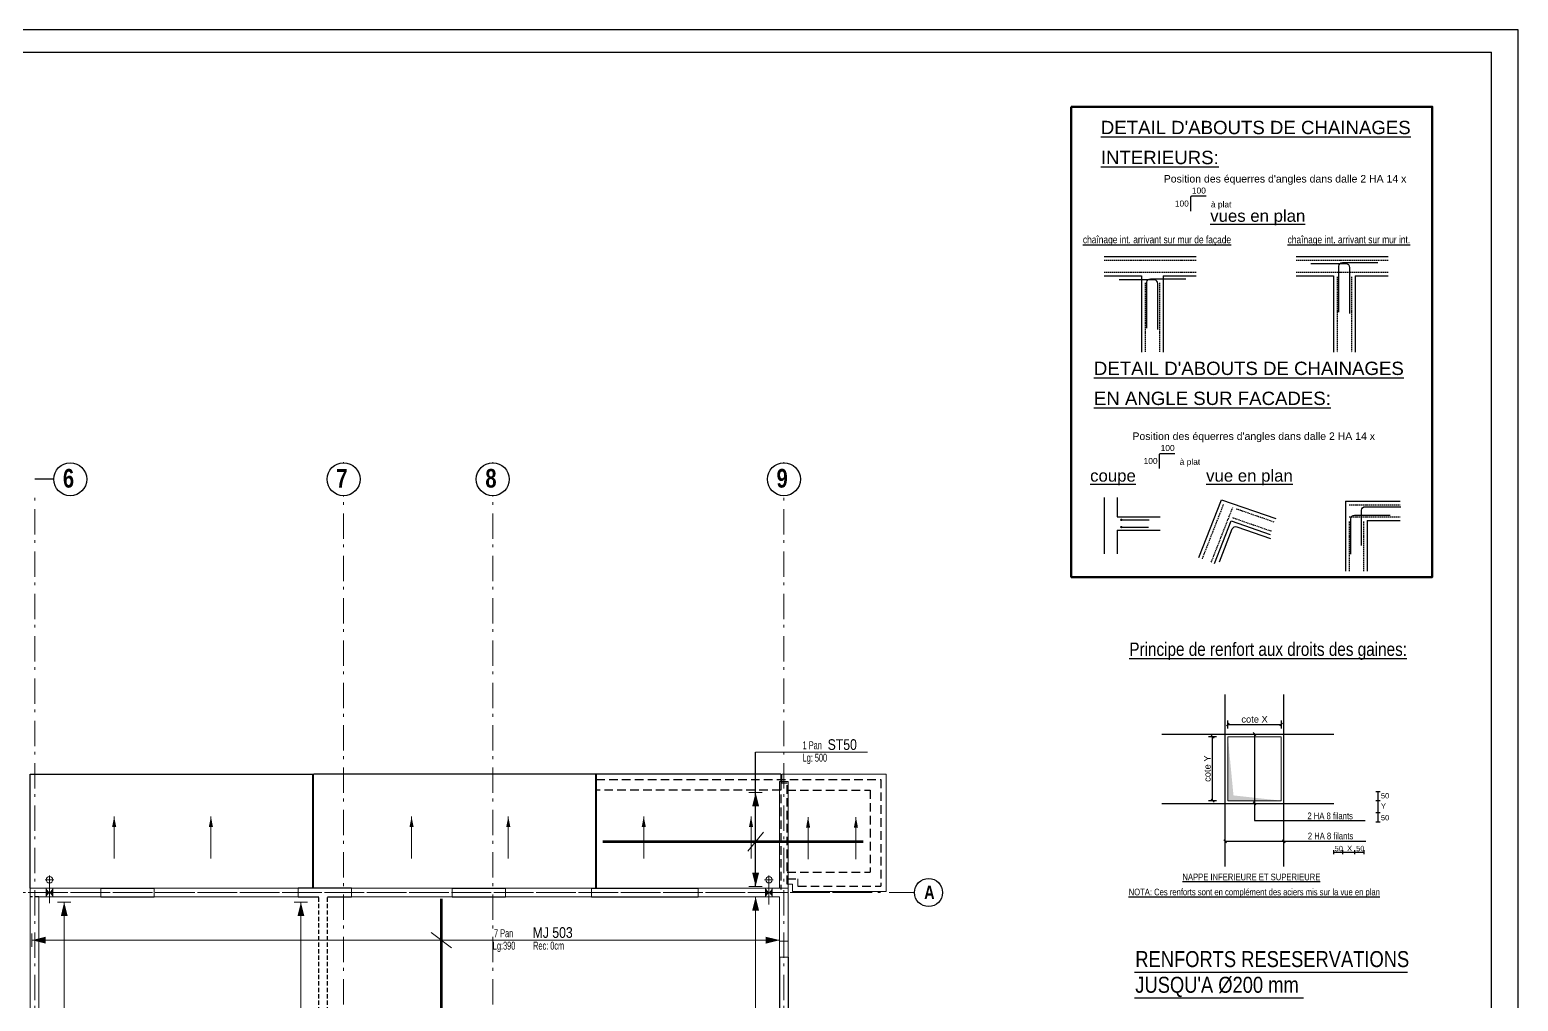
# Model space of a CAD drawing. Header units: centimetres. Extents: x 24964 to 31264, y 7749 to 11949.
# Drawn here: x 28473 to 31264, y 10128 to 11949 of the extents above; entities that cross this region are included whole.
import ezdxf
from ezdxf.enums import TextEntityAlignment as Align

# ---------------------------------------------------------------- set-up
doc = ezdxf.new("R2010")
doc.units = ezdxf.units.CM
doc.header["$LTSCALE"] = 12.7
doc.header["$PDMODE"] = 1
doc.header["$PDSIZE"] = -2
for name, pattern in [('CACHE', [9.525, 6.35, -3.175]), ('CACHEX2', [19.05, 12.7, -6.35]), ('Style de ligne -6', [2.08328, 1.25, -0.41656, 0.13886, -0.27786]), ('TIRETPTX2', [50.8, 25.4, -12.7, 0, -12.7])]:
    doc.linetypes.add(name, pattern=pattern)
doc.layers.get('0').update_dxf_attribs({"lineweight": 5})
for name, color, linetype in [('01_arm', 50, 'Continuous'), ('01_ARM_INF', 2, 'Continuous'), ('01_ARMA_INF', 50, 'Continuous'), ('01_cote_gen', 4, 'Continuous'), ('01_linteaux', 2, 'Continuous'), ('01_murs_sup', 2, 'CACHEX2'), ('01_texte', 230, 'Continuous')]:
    doc.layers.add(name, color=color, linetype=linetype)
for name, color, linetype, lineweight in [('01_coupés', 2, 'Continuous', 50), ('01_hachures', 10, 'Continuous', 5), ('01_murs_coup', 5, 'Continuous', 60), ('01_résv', 32, 'Continuous', 9), ('B Général', 7, 'Continuous', 5)]:
    doc.layers.add(name, color=color, linetype=linetype, lineweight=lineweight)
doc.styles.add('impact', font='impact.ttf')
doc.styles.add('MATTE_TXT', font='arial.ttf')
doc.styles.add('michel-cote', font='ARIALN.TTF')
doc.styles.add('PATIO', font='ARIALN.TTF')
doc.styles.add('stylemattecart', font='ARIALN.TTF')
doc.dimstyles.new('cot50-oblique', dxfattribs={"dimtxt": 12.5, "dimasz": 1, "dimexe": 7.5, "dimexo": 5, "dimgap": 3.5, "dimtad": 1, "dimdec": 1, "dimrnd": 0.5, "dimtxsty": 'MATTE_TXT', "dimblk": 'cote-bar-oblique', "dimcen": 2.5, "dimse1": 1, "dimse2": 1, "dimclrd": 6, "dimclre": 9, "dimclrt": 256, "dimazin": 0, "dimtfac": 1, "dimtdec": 1, "dimtix": 1, "dimtmove": 2, "dimatfit": 3, "dimldrblk": 'NONE', "dimfxl": 1, "dimarcsym": 0})

# ---------------------------------------------------------------- blocks, each defined once
blk = doc.blocks.new('cote-bar-oblique')
at = {"color": 40, "linetype": 'Continuous'}
blk.add_line((-2.7, -2.7), (2.7, 2.7), dxfattribs=at)
at = {"linetype": 'Continuous'}
blk.add_line((0, 7.5), (0, -7.5), dxfattribs=at)
blk = doc.blocks.new('*D3014')
at = {"layer": '01_ARM_INF', "color": 6, "lineweight": -2, "transparency": 16777216}
blk.add_line((30691.3, 10505.1), (30691.3, 10623.1), dxfattribs=at)
at = {"layer": 'Defpoints', "color": 0, "transparency": 16777216}
for p in [(30691.3, 10624.1), (30719.9, 10624.1), (30719.9, 10504.1)]:
    blk.add_point(p, dxfattribs=at)
at = {"layer": '01_ARM_INF', "color": 6, "lineweight": -2, "transparency": 16777216}
for p, rotation in [((30691.3, 10624.1), 90), ((30691.3, 10504.1), 270)]:
    blk.add_blockref('cote-bar-oblique', p, dxfattribs=dict(at, rotation=rotation))
at = {"layer": '01_ARM_INF', "transparency": 16777216, "insert": (30681.4, 10564.1), "char_height": 12.5, "attachment_point": 5, "rotation": 90, "style": 'MATTE_TXT'}
blk.add_mtext('cote Y', dxfattribs=at)
blk = doc.blocks.new('_None')
blk = doc.blocks.new('*D3015')
at = {"layer": '01_ARM_INF', "color": 6, "lineweight": -2, "transparency": 16777216}
blk.add_line((30720.9, 10646.8), (30818.9, 10646.8), dxfattribs=at)
at = {"layer": 'Defpoints', "color": 0, "transparency": 16777216}
for p in [(30819.9, 10646.8), (30719.9, 10624.1), (30819.9, 10624.1)]:
    blk.add_point(p, dxfattribs=at)
at = {"layer": '01_ARM_INF', "color": 6, "lineweight": -2, "transparency": 16777216, "rotation": 180}
blk.add_blockref('cote-bar-oblique', (30719.9, 10646.8), dxfattribs=at)
at = {"layer": '01_ARM_INF', "color": 6, "lineweight": -2, "transparency": 16777216}
blk.add_blockref('cote-bar-oblique', (30819.9, 10646.8), dxfattribs=at)
at = {"layer": '01_ARM_INF', "transparency": 16777216, "insert": (30769.9, 10656.6), "char_height": 12.5, "attachment_point": 5, "style": 'MATTE_TXT'}
blk.add_mtext('cote X', dxfattribs=at)

msp = doc.modelspace()

# ---------------------------------------------------------------- linework, layer by layer
at = {"layer": '01_arm', "linetype": 'CACHE', "ltscale": 4}
for p, q in [((30714.86, 10380.74, -0.05), (30714.86, 10747.4, -0.05)), ((30824.86, 10380.74, -0.05), (30824.86, 10747.4, -0.05)), ((30596.28, 10629.07, -0.05), (30943.45, 10629.07, -0.05)), ((30596.28, 10499.07, -0.05), (30943.45, 10499.07, -0.05))]:
    msp.add_line(p, q, dxfattribs=at)
at = {"layer": '01_arm', "elevation": -0.05}
for points in [[(30948.35, 11417.68), (30948.35, 11503.87, 0.4026423), (30941.87, 11510.61), (30875.6, 11510.61)], [(30928.01, 11420.01), (30928.01, 11506.19, -0.4026423), (30934.5, 11512.94), (31000.77, 11512.94)], [(30588.53, 11387.39), (30588.53, 11473.57, 0.4026423), (30582.05, 11480.32), (30515.77, 11480.32)], [(30568.19, 11389.71), (30568.19, 11475.9, -0.4026423), (30574.67, 11482.65), (30640.95, 11482.65)], [(30970.51, 10982.51), (30970.51, 11048.75, -0.4026423), (30977.25, 11055.23), (31044.28, 11055.23)], [(30950.45, 10966.48), (30950.45, 11032.71, -0.4026423), (30957.19, 11039.19), (31024.22, 11039.19)], [(30704.03, 10951.86), (30728.21, 11013.58, -0.4026423), (30736.7, 11017.49), (30800.03, 10995.54)]]:
    msp.add_lwpolyline(points, format="xyb", dxfattribs=at)
at = {"layer": '01_ARMA_INF', "linetype": 'CACHE', "lineweight": 0, "ltscale": 0.3, "const_width": 5, "flags": 128}
for points in [[(29547.64, 10427.27), (30036.22, 10427.27)], [(29245.26, 10320.37), (29245.26, 9960.37)]]:
    msp.add_lwpolyline(points, dxfattribs=at)
at = {"layer": '01_cote_gen'}
for p, q in [((31264.29, 11949.38), (24964.29, 11949.38)), ((31264.29, 9202.6), (31264.29, 11949.38))]:
    msp.add_line(p, q, dxfattribs=at)
at = {"layer": '01_coupés', "elevation": -0.05}
msp.add_lwpolyline([(30426.33, 11805.02), (31102.95, 11805.02), (31102.95, 10923.38), (30426.33, 10923.38)], close=True, dxfattribs=at)
at = {"layer": '01_hachures'}
msp.add_solid([(30819.86, 10504.07, -0.05), (30719.86, 10504.07, -0.05), (30730.39, 10513.98, -0.05), (30719.86, 10624.07, -0.05)], dxfattribs=at)
at = {"layer": '01_linteaux'}
for p, q in [((28474.46, 10339.89), (28474.46, 10553.89)), ((28474.46, 10553.89), (29004.46, 10553.89)), ((29004.46, 10339.84), (29004.46, 10553.89)), ((29004.46, 10339.84), (29004.46, 10553.89)), ((29005.46, 10339.84), (29005.46, 10553.89)), ((29005.46, 10339.84), (29005.46, 10553.89)), ((29881.46, 10553.81), (29005.46, 10553.89)), ((29534.46, 10553.84), (29534.46, 10339.84)), ((29535.46, 10553.84), (29535.46, 10339.84)), ((28606.46, 10339.91), (28706.46, 10339.91)), ((29076.46, 10339.91), (28976.46, 10339.91)), ((29265.46, 10339.89), (29365.46, 10339.89)), ((29526.46, 10339.84), (29726.46, 10339.84)), ((28606.46, 10323.91), (28706.46, 10323.91)), ((28976.46, 10323.91), (29015.46, 10323.91)), ((29031.46, 10323.91), (29076.46, 10323.91)), ((29265.46, 10323.89), (29365.46, 10323.89)), ((29526.46, 10323.84), (29726.46, 10323.84)), ((29879.46, 10210.81), (29879.46, 10110.81)), ((29895.46, 10210.81), (29895.46, 10110.81))]:
    msp.add_line(p, q, dxfattribs=at)
at = {"layer": '01_linteaux', "lineweight": 0}
for p, q in [((29881.46, 10539.81), (29881.46, 10553.81)), ((29883.46, 10553.81), (30079.46, 10553.81)), ((29883.46, 10537.81), (29883.46, 10553.81)), ((30079.46, 10553.81), (30079.46, 10333.81)), ((29879.46, 10339.81), (29879.46, 10539.81)), ((29879.46, 10539.81), (29895.46, 10539.81)), ((29879.46, 10339.81), (29879.46, 10539.81)), ((29895.46, 10339.81), (29895.46, 10539.81)), ((29895.46, 10347.81), (29895.46, 10539.81)), ((28502.3, 10355.84), (28518.61, 10355.84)), ((29851.31, 10355.81), (29867.62, 10355.81)), ((29859.46, 10363.97), (29859.46, 10309.48)), ((29913.46, 10357.81), (29913.46, 10343.81)), ((29893.46, 10347.81), (29903.46, 10347.81)), ((29903.46, 10347.81), (29903.46, 10333.81)), ((29903.46, 10333.81), (30079.46, 10333.81))]:
    msp.add_line(p, q, dxfattribs=at)
at = {"layer": '01_linteaux', "linetype": 'TIRETPTX2', "ltscale": 0.01}
msp.add_line((28474.46, 10539.84), (28474.46, 10547.84), dxfattribs=at)
at = {"layer": '01_linteaux', "color": 230, "lineweight": 0}
for p, q in [((28631.72, 10474.41), (28631.72, 10395.55)), ((28813.12, 10474.41), (28813.12, 10395.55)), ((29189.31, 10474.41), (29189.31, 10395.55)), ((29370.7, 10474.41), (29370.7, 10395.55)), ((29624.65, 10474.41), (29624.65, 10395.55)), ((29825.83, 10474.41), (29825.83, 10395.55)), ((29932.79, 10473.31), (29932.79, 10394.45)), ((30022.47, 10473.31), (30022.47, 10394.45))]:
    msp.add_line(p, q, dxfattribs=at)
at = {"layer": '01_linteaux', "lineweight": 0}
for centre in [(28510.46, 10355.84), (29859.46, 10355.81)]:
    msp.add_circle(centre, 6, dxfattribs=at)
at = {"layer": '01_linteaux', "color": 230, "lineweight": 0}
for points in [[(28631.72, 10474.41), (28627.82, 10454.51), (28631.72, 10454.51)], [(28631.72, 10474.41), (28635.62, 10454.51), (28631.72, 10454.51)], [(28813.12, 10474.41), (28809.22, 10454.51), (28813.12, 10454.51)], [(28813.12, 10474.41), (28817.01, 10454.51), (28813.12, 10454.51)], [(29189.31, 10474.41), (29185.41, 10454.51), (29189.31, 10454.51)], [(29189.31, 10474.41), (29193.21, 10454.51), (29189.31, 10454.51)], [(29370.7, 10474.41), (29366.8, 10454.51), (29370.7, 10454.51)], [(29370.7, 10474.41), (29374.6, 10454.51), (29370.7, 10454.51)], [(29624.65, 10474.41), (29620.75, 10454.51), (29624.65, 10454.51)], [(29624.65, 10474.41), (29628.55, 10454.51), (29624.65, 10454.51)], [(29825.83, 10474.41), (29821.93, 10454.51), (29825.83, 10454.51)], [(29825.83, 10474.41), (29829.73, 10454.51), (29825.83, 10454.51)], [(29932.79, 10473.31), (29928.89, 10453.41), (29932.79, 10453.41)], [(29932.79, 10473.31), (29936.69, 10453.41), (29932.79, 10453.41)], [(30022.47, 10473.31), (30018.57, 10453.41), (30022.47, 10453.41)], [(30022.47, 10473.31), (30026.37, 10453.41), (30022.47, 10453.41)]]:
    msp.add_solid(points, dxfattribs=at)
at = {"layer": '01_murs_coup', "linetype": 'Continuous', "lineweight": 18}
for p, q in [((28606.46, 10339.91), (28474.46, 10339.89)), ((28474.46, 10339.89), (28474.46, 9712.89)), ((28606.46, 10339.91), (28606.46, 10323.91)), ((28976.46, 10339.91), (28706.46, 10339.91)), ((28706.46, 10339.91), (28706.46, 10323.91)), ((28976.46, 10339.91), (28976.46, 10323.91)), ((29265.46, 10339.89), (29076.46, 10339.91)), ((29076.46, 10339.91), (29076.46, 10323.91)), ((29265.46, 10339.89), (29265.46, 10323.89)), ((29526.46, 10339.84), (29365.46, 10339.89)), ((29365.46, 10339.89), (29365.46, 10323.89)), ((29526.46, 10339.84), (29526.46, 10323.84)), ((29895.46, 10339.81), (29726.46, 10339.84)), ((29726.46, 10339.84), (29726.46, 10323.84)), ((29895.46, 10210.81), (29895.46, 10339.81)), ((28606.46, 10323.91), (28490.46, 10323.89)), ((28490.46, 10323.89), (28490.46, 9730.89)), ((28706.46, 10323.91), (28976.46, 10323.91)), ((29265.46, 10323.89), (29076.46, 10323.91)), ((29526.46, 10323.84), (29365.46, 10323.89)), ((29879.46, 10323.81), (29726.46, 10323.84)), ((29879.46, 10210.81), (29879.46, 10323.81)), ((29895.46, 10240.95), (29879.46, 10240.95)), ((29895.46, 10210.81), (29879.46, 10210.81))]:
    msp.add_line(p, q, dxfattribs=at)
at = {"layer": '01_murs_sup', "ltscale": 0.1}
for p, q in [((29881.46, 10523.81), (29534.46, 10523.81)), ((29535.46, 10543.81), (30069.46, 10543.81)), ((29881.46, 10539.81), (29881.46, 10337.81)), ((29893.46, 10347.81), (29893.46, 10537.81)), ((29893.46, 10523.81), (30049.46, 10523.81)), ((30049.46, 10523.81), (30049.46, 10369.81)), ((30069.46, 10543.81), (30069.46, 10343.81)), ((29893.46, 10369.81), (30049.46, 10369.81)), ((29893.46, 10357.81), (29913.46, 10357.81)), ((29913.46, 10343.81), (30069.46, 10343.81))]:
    msp.add_line(p, q, dxfattribs=at)
at = {"layer": '01_murs_sup'}
msp.add_line((29883.46, 10537.81), (29893.46, 10537.81), dxfattribs=at)
at = {"layer": '01_murs_sup', "ltscale": 0.05}
for p, q in [((28490.46, 10323.89), (28474.46, 10323.89)), ((29015.46, 8971.89), (29015.46, 10323.91)), ((29031.46, 8971.89), (29031.46, 10323.91))]:
    msp.add_line(p, q, dxfattribs=at)
at = {"layer": '01_résv'}
msp.add_line((28510.46, 10364), (28510.46, 10311.71), dxfattribs=at)
at = {"layer": '01_résv', "lineweight": 0}
for p, q in [((28504.2, 10339.82), (28504.2, 10323.82)), ((28516.7, 10339.81), (28516.7, 10323.82)), ((29853.21, 10339.82), (29853.21, 10323.82)), ((29865.71, 10339.81), (29865.71, 10323.82))]:
    msp.add_line(p, q, dxfattribs=at)
at = {"layer": '01_résv', "elevation": -0.05, "flags": 128}
msp.add_lwpolyline([(30719.86, 10624.07), (30819.86, 10624.07), (30819.86, 10504.07), (30719.86, 10504.07)], close=True, dxfattribs=at)
at = {"layer": '01_résv'}
for points in [[(28504.2, 10339.82), (28504.2, 10323.82), (28516.7, 10323.82), (28516.7, 10339.81)], [(29853.21, 10339.82), (29853.21, 10323.82), (29865.71, 10323.82), (29865.71, 10339.81)]]:
    msp.add_solid(points, dxfattribs=at)
at = {"layer": '01_texte'}
for p, q in [((25014.29, 11907.19), (31214.29, 11907.19)), ((31214.29, 9202.6), (31214.29, 11907.19)), ((30488.04, 11524.07, -0.05), (30660.65, 11524.07, -0.05)), ((30847.87, 11524.07, -0.05), (31020.47, 11524.07, -0.05)), ((30488.04, 11488.07, -0.05), (30558.11, 11488.07, -0.05)), ((30558.11, 11488.07, -0.05), (30558.11, 11344.67, -0.05)), ((30598.61, 11488.07, -0.05), (30660.65, 11488.07, -0.05)), ((30598.61, 11488.07, -0.05), (30598.61, 11344.67, -0.05)), ((30847.87, 11488.07, -0.05), (30917.93, 11488.07, -0.05)), ((30917.93, 11488.07, -0.05), (30917.93, 11344.67, -0.05)), ((30958.43, 11488.07, -0.05), (31020.47, 11488.07, -0.05)), ((30958.43, 11488.07, -0.05), (30958.43, 11344.67, -0.05)), ((28518.45, 11106.65), (28483, 11106.65)), ((30487.9, 11072.44, -0.05), (30487.9, 10966.66, -0.05)), ((30512.16, 11072.44, -0.05), (30512.16, 11036.08, -0.05)), ((30665.71, 10960.09, -0.05), (30708.02, 11068.1, -0.05)), ((30708.02, 11068.1, -0.05), (30809.56, 11032.96, -0.05)), ((30940.68, 11065.33, -0.05), (31043.22, 11065.33, -0.05)), ((30940.68, 11065.33, -0.05), (30940.68, 10934.59, -0.05)), ((30512.16, 11036.08, -0.05), (30593, 11036.08, -0.05)), ((30520.09, 11030.48, -0.05), (30572.27, 11030.48, -0.05)), ((30695.04, 10948.6, -0.05), (30726.31, 11028.43, -0.05)), ((30726.31, 11028.43, -0.05), (30799.26, 11003.19, -0.05)), ((30981.18, 11029.33, -0.05), (31043.22, 11029.33, -0.05)), ((30981.18, 11029.33, -0.05), (30981.18, 10934.59, -0.05)), ((30512.16, 11011.47, -0.05), (30593, 11011.47, -0.05)), ((30512.16, 11011.47, -0.05), (30512.16, 10966.66, -0.05)), ((30520.09, 11017.07, -0.05), (30571.36, 11017.07, -0.05)), ((30772.49, 10626.45, -0.05), (30767.24, 10631.7, -0.05)), ((30769.86, 10629.07, -0.05), (30769.86, 10466.94, -0.05)), ((30772.49, 10496.45, -0.05), (30767.24, 10501.7, -0.05)), ((30769.86, 10466.94, -0.05), (30977.31, 10466.94, -0.05)), ((30717.49, 10425.25, -0.05), (30712.24, 10430.5, -0.05)), ((30714.86, 10427.88, -0.05), (30978.55, 10427.88, -0.05)), ((30827.49, 10425.25, -0.05), (30822.24, 10430.5, -0.05))]:
    msp.add_line(p, q, dxfattribs=at)
at = {"layer": '01_texte', "linetype": 'CACHE', "ltscale": 0.03}
for p, q in [((30488.04, 11517.32, -0.05), (30660.65, 11517.32, -0.05)), ((30847.87, 11517.32, -0.05), (31020.47, 11517.32, -0.05)), ((30488.04, 11494.82, -0.05), (30660.65, 11494.82, -0.05)), ((30564.86, 11475.25, -0.05), (30564.86, 11344.67, -0.05)), ((30591.86, 11475.25, -0.05), (30591.86, 11344.67, -0.05)), ((30847.87, 11494.82, -0.05), (31020.47, 11494.82, -0.05)), ((30924.68, 11486.23, -0.05), (30924.68, 11344.67, -0.05)), ((30951.68, 11486.23, -0.05), (30951.68, 11344.67, -0.05)), ((30672, 10957.63, -0.05), (30711.94, 11059.6, -0.05)), ((30688.76, 10951.06, -0.05), (30728.96, 11053.71, -0.05)), ((30947.43, 11058.58, -0.05), (31043.22, 11058.58, -0.05)), ((30728.78, 11034.72, -0.05), (30801.47, 11009.57, -0.05)), ((30735.35, 11051.5, -0.05), (30807.35, 11026.58, -0.05)), ((30947.43, 11036.08, -0.05), (31043.22, 11036.08, -0.05)), ((30947.43, 11027.48, -0.05), (30947.43, 10934.59, -0.05)), ((30974.43, 11027.48, -0.05), (30974.43, 10934.59, -0.05))]:
    msp.add_line(p, q, dxfattribs=at)
at = {"layer": '01_texte', "linetype": 'Continuous', "lineweight": 0}
for p, q in [((30044.33, 10595.06), (29834.46, 10595.06)), ((29821.98, 10519.56), (29846.94, 10519.56)), ((29819.95, 10409.73), (29848.96, 10444.81)), ((29821.98, 10343.02), (29846.94, 10343.02)), ((28525.57, 10313.73), (28550.53, 10313.73)), ((28538.05, 9730.89), (28538.05, 10313.73)), ((28969.36, 10313.73), (28994.32, 10313.73)), ((28981.88, 8994.03), (28981.88, 10313.66)), ((29821.93, 10323.89), (29846.89, 10323.89)), ((29834.41, 9656.89), (29834.41, 10323.89)), ((28477.42, 10255.03), (28477.42, 10230.07)), ((28477.42, 10242.55), (29879.42, 10242.55)), ((29226.23, 10257.06), (29264.3, 10228.05)), ((29879.42, 10255.03), (29879.42, 10230.07))]:
    msp.add_line(p, q, dxfattribs=at)
at = {"layer": '01_texte', "ltscale": 200}
msp.add_line((29834.46, 10342.64), (29834.46, 10595.06), dxfattribs=at)
at = {"layer": '01_texte', "color": 6}
for p, q in [((30997.39, 10521.44, -0.05), (31005.29, 10521.44, -0.05)), ((31001.34, 10521.44, -0.05), (31001.34, 10464.54, -0.05)), ((30997.39, 10504.26, -0.05), (31005.29, 10504.26, -0.05)), ((30997.39, 10481.72, -0.05), (31005.29, 10481.72, -0.05)), ((30997.39, 10464.54, -0.05), (31005.29, 10464.54, -0.05)), ((30918.34, 10403.64, -0.05), (30918.34, 10411.54, -0.05)), ((30935.51, 10403.64, -0.05), (30935.51, 10411.54, -0.05)), ((30958.06, 10403.64, -0.05), (30958.06, 10411.54, -0.05)), ((30975.23, 10403.64, -0.05), (30975.23, 10411.54, -0.05)), ((30918.34, 10407.59, -0.05), (30975.23, 10407.59, -0.05))]:
    msp.add_line(p, q, dxfattribs=at)
at = {"layer": '01_texte', "ltscale": 30}
for p, q in [((30544.66, 10182.52, -0.05), (31056.93, 10182.52, -0.05)), ((30544.66, 10134.36, -0.05), (30861.69, 10134.36, -0.05))]:
    msp.add_line(p, q, dxfattribs=at)
at = {"layer": '01_texte', "elevation": -0.05}
for points in [[(30679.26, 11637.16), (30651.86, 11637.16, 0.4142136), (30649.61, 11634.91), (30649.61, 11609.36)], [(30620.65, 11154.58), (30593.25, 11154.58, 0.4142136), (30591, 11152.33), (30591, 11126.79)]]:
    msp.add_lwpolyline(points, format="xyb", dxfattribs=at)
at = {"layer": '01_texte', "const_width": 2.25, "elevation": -0.05}
for points in [[(30518.97, 11030.48, 1), (30521.22, 11030.48, 1)], [(30518.97, 11017.07, -1), (30521.22, 11017.07, -1)]]:
    msp.add_lwpolyline(points, format="xyb", close=True, dxfattribs=at)
at = {"layer": '01_texte'}
for centre, radius in [((28549.43, 11106.65), 30.98), ((29061.91, 11106.65), 30.98), ((29341.51, 11106.65), 30.98), ((29887.51, 11106.65), 30.98), ((30158.63, 10331.81), 26.34)]:
    msp.add_circle(centre, radius, dxfattribs=at)
at = {"layer": '01_texte', "linetype": 'Continuous', "lineweight": 0}
for points in [[(29834.46, 10519.56), (29828, 10493.47), (29834.46, 10493.47)], [(29834.46, 10519.56), (29840.92, 10493.47), (29834.46, 10493.47)], [(29834.46, 10343.02), (29828, 10369.11), (29834.46, 10369.11)], [(29834.46, 10343.02), (29840.92, 10369.11), (29834.46, 10369.11)], [(28538.05, 10313.73), (28531.59, 10287.64), (28538.05, 10287.64)], [(28538.05, 10313.73), (28544.51, 10287.64), (28538.05, 10287.64)], [(28981.84, 10313.73), (28975.38, 10287.64), (28981.84, 10287.64)], [(28981.84, 10313.73), (28988.3, 10287.64), (28981.84, 10287.64)], [(29834.41, 10323.89), (29827.95, 10297.79), (29834.41, 10297.79)], [(29834.41, 10323.89), (29840.87, 10297.79), (29834.41, 10297.79)], [(28477.42, 10242.55), (28503.51, 10249.01), (28503.51, 10242.55)], [(28477.42, 10242.55), (28503.51, 10236.09), (28503.51, 10242.55)], [(29879.42, 10242.55), (29853.32, 10249.01), (29853.32, 10242.55)], [(29879.42, 10242.55), (29853.32, 10236.09), (29853.32, 10242.55)]]:
    msp.add_solid(points, dxfattribs=at)
at = {"layer": 'B Général', "color": 1, "linetype": 'Style de ligne -6', "lineweight": 13, "ltscale": 3, "true_color": 0xff0000}
for p, q in [((29061.99, 11137.63), (29061.99, 11138.82)), ((29061.99, 11137.63), (29061.99, 11138.82)), ((29341.51, 11137.63), (29341.51, 11138.82)), ((29341.51, 11137.63), (29341.51, 11138.82)), ((29887.47, 11137.63), (29887.47, 11138.82)), ((29887.47, 11137.63), (29887.47, 11138.82)), ((28483.02, 8860.06), (28483, 11075.09)), ((29062.02, 8772.51), (29062, 11075.09)), ((29341.54, 8772.51), (29341.51, 11075.09)), ((29887.47, 8860.06), (29887.47, 11075.09)), ((29062, 10955.16), (29062, 10956.35)), ((29341.51, 10955.16), (29341.51, 10956.35)), ((29887.47, 10955.16), (29887.47, 10956.35)), ((30026.17, 10331.81), (25462.58, 10331.81)), ((30132.29, 10331.81), (25463.34, 10331.81))]:
    msp.add_line(p, q, dxfattribs=at)

# ---------------------------------------------------------------- texts
at = {"layer": '01_texte'}
for s, height, style, p in [("%%UDETAIL D'ABOUTS DE CHAINAGES", 25, 'MATTE_TXT', (30481.65, 11753.71, -0.05)), ('%%UINTERIEURS:', 25, 'MATTE_TXT', (30481.65, 11697.46, -0.05)), ('%%Uvues en plan', 22.5, 'MATTE_TXT', (30686.85, 11589.35, -0.05)), ('à plat', 11.25, 'MATTE_TXT', (30688.1, 11616.3, -0.05)), ("%%UDETAIL D'ABOUTS DE CHAINAGES", 25, 'MATTE_TXT', (30468.66, 11302.14, -0.05)), ('%%UEN ANGLE SUR FACADES:', 25, 'MATTE_TXT', (30468.66, 11245.89, -0.05)), ('à plat', 11.25, 'MATTE_TXT', (30629.49, 11133.73, -0.05)), ('%%ucoupe', 22.5, 'MATTE_TXT', (30461.62, 11102.22, -0.05)), ('%%uvue en plan', 22.5, 'MATTE_TXT', (30679.09, 11102.22, -0.05)), ('2 HA 8 filants ', 12.5, 'stylemattecart', (30869.07, 10469.35, -0.05)), ('2 HA 8 filants', 12.5, 'stylemattecart', (30869.82, 10431.67, -0.05)), ('%%UNAPPE INFERIEURE ET SUPERIEURE', 12.5, 'stylemattecart', (30634.71, 10354.88, -0.05)), ('%%UNOTA: Ces renforts sont en complément des aciers mis sur la vue en plan', 12.5, 'stylemattecart', (30533.85, 10326.58, -0.05))]:
    msp.add_text(s, height=height, dxfattribs=dict(at, style=style)).set_placement(p)
at = {"layer": '01_texte', "style": 'MATTE_TXT'}
for p in [(30665.56, 11642.34, -0.05), (30606.95, 11159.77, -0.05)]:
    msp.add_text('100', height=11.25, dxfattribs=at).set_placement(p, align=Align.CENTER)
for p in [(30646.73, 11617.95, -0.05), (30588.12, 11135.38, -0.05)]:
    msp.add_text('100', height=11.25, dxfattribs=at).set_placement(p, align=Align.RIGHT)
at = {"layer": '01_texte', "style": 'MATTE_TXT', "width": 0.8}
for s, p in [('%%Uchaînage int. arrivant sur mur de façade', (30448.12, 11549.04, -0.05)), ('%%Uchaînage int. arrivant sur mur int.', (30831.92, 11549.04, -0.05))]:
    msp.add_text(s, height=14.0625, dxfattribs=at).set_placement(p)
at = {"layer": '01_texte', "style": 'impact'}
for s, p in [('6', (28546.09, 11108.53)), ('7', (29058.57, 11108.53)), ('8', (29338.17, 11108.53)), ('9', (29884.17, 11108.53))]:
    msp.add_text(s, height=35, dxfattribs=at).set_placement(p, align=Align.MIDDLE_CENTER)
at = {"layer": '01_texte', "linetype": 'Continuous', "lineweight": 0, "style": 'PATIO', "width": 0.8}
for s, p in [('1 Pan', (29922.59, 10600.49)), ('Lg: 500', (29922.59, 10577.15))]:
    msp.add_text(s, height=15, dxfattribs=at).set_placement(p)
at = {"layer": '01_texte', "linetype": 'Continuous', "lineweight": 0, "style": 'PATIO'}
msp.add_text('ST50', height=20, dxfattribs=at).set_placement((29969.49, 10599.28))
at = {"layer": '01_texte', "color": 6, "style": 'MATTE_TXT'}
for s, p in [('Y', (31006.91, 10488.93, -0.05)), ('50', (31006.91, 10508.33, -0.05)), ('50', (31006.91, 10467.21, -0.05)), ('50', (30920.09, 10409.36, -0.05)), ('X', (30943.49, 10409.56, -0.05)), ('50', (30960.34, 10409.36, -0.05))]:
    msp.add_text(s, height=10, dxfattribs=at).set_placement(p)
at = {"layer": '01_texte', "style": 'impact'}
msp.add_text('A', height=25, rotation=0, dxfattribs=at).set_placement((30150.53, 10319.9))
at = {"layer": '01_texte', "ltscale": 5, "style": 'PATIO', "width": 0.8}
for s, p in [('7 Pan', (29343.98, 10248.09)), ('Lg:390', (29341.77, 10224.75)), ('Rec: 0cm', (29417.31, 10224.75))]:
    msp.add_text(s, height=15, dxfattribs=at).set_placement(p)
at = {"layer": '01_texte', "ltscale": 5, "style": 'PATIO'}
msp.add_text('MJ 503', height=20, dxfattribs=at).set_placement((29416.31, 10246.88))
at = {"layer": '01_texte', "ltscale": 30, "style": 'michel-cote'}
for s, p in [('RENFORTS RESESERVATIONS ', (30546.35, 10192.1, -0.05)), ("JUSQU'A %%C200 mm", (30546.35, 10143.94, -0.05))]:
    msp.add_text(s, height=30, dxfattribs=at).set_placement(p)
at = {"layer": '01_texte', "attachment_point": 1}
for s, insert, char_height, width, style in [("Position des équerres d'angles dans dalle 2 HA 14 x ", (30599.73, 11677.05, -0.05), 14.0625, 455.6598, 'MATTE_TXT'), ("Position des équerres d'angles dans dalle 2 HA 14 x ", (30540.99, 11194.48, -0.05), 14.0625, 444.6509, 'MATTE_TXT'), ('{\\LPrincipe de renfort aux droits des gaines:}', (30535.1, 10800.58, -0.05), 25, 531.7941, 'stylemattecart')]:
    msp.add_mtext(s, dxfattribs=dict(at, insert=insert, char_height=char_height, width=width, style=style))

# ---------------------------------------------------------------- dimensions: what is measured, and where the dimension line sits
at = {"layer": '01_ARM_INF'}
dim = msp.add_linear_dim(base=(30819.86, 10646.78, -0.05), p1=(30719.86, 10624.07, -0.05), p2=(30819.86, 10624.07, -0.05), text='cote X', dimstyle='cot50-oblique', dxfattribs=at)
dim.commit()
dim.dimension.update_dxf_attribs({"geometry": '*D3015', "text_midpoint": (30769.86, 10656.63, -0.05)})
dim = msp.add_linear_dim(base=(30691.3, 10624.07, -0.05), p1=(30719.86, 10504.07, -0.05), p2=(30719.86, 10624.07, -0.05), angle=90, text='cote Y', dimstyle='cot50-oblique', dxfattribs=at)
dim.commit()
dim.dimension.update_dxf_attribs({"geometry": '*D3014', "text_midpoint": (30681.45, 10564.07, -0.05)})

doc.saveas('drawing.dxf')
